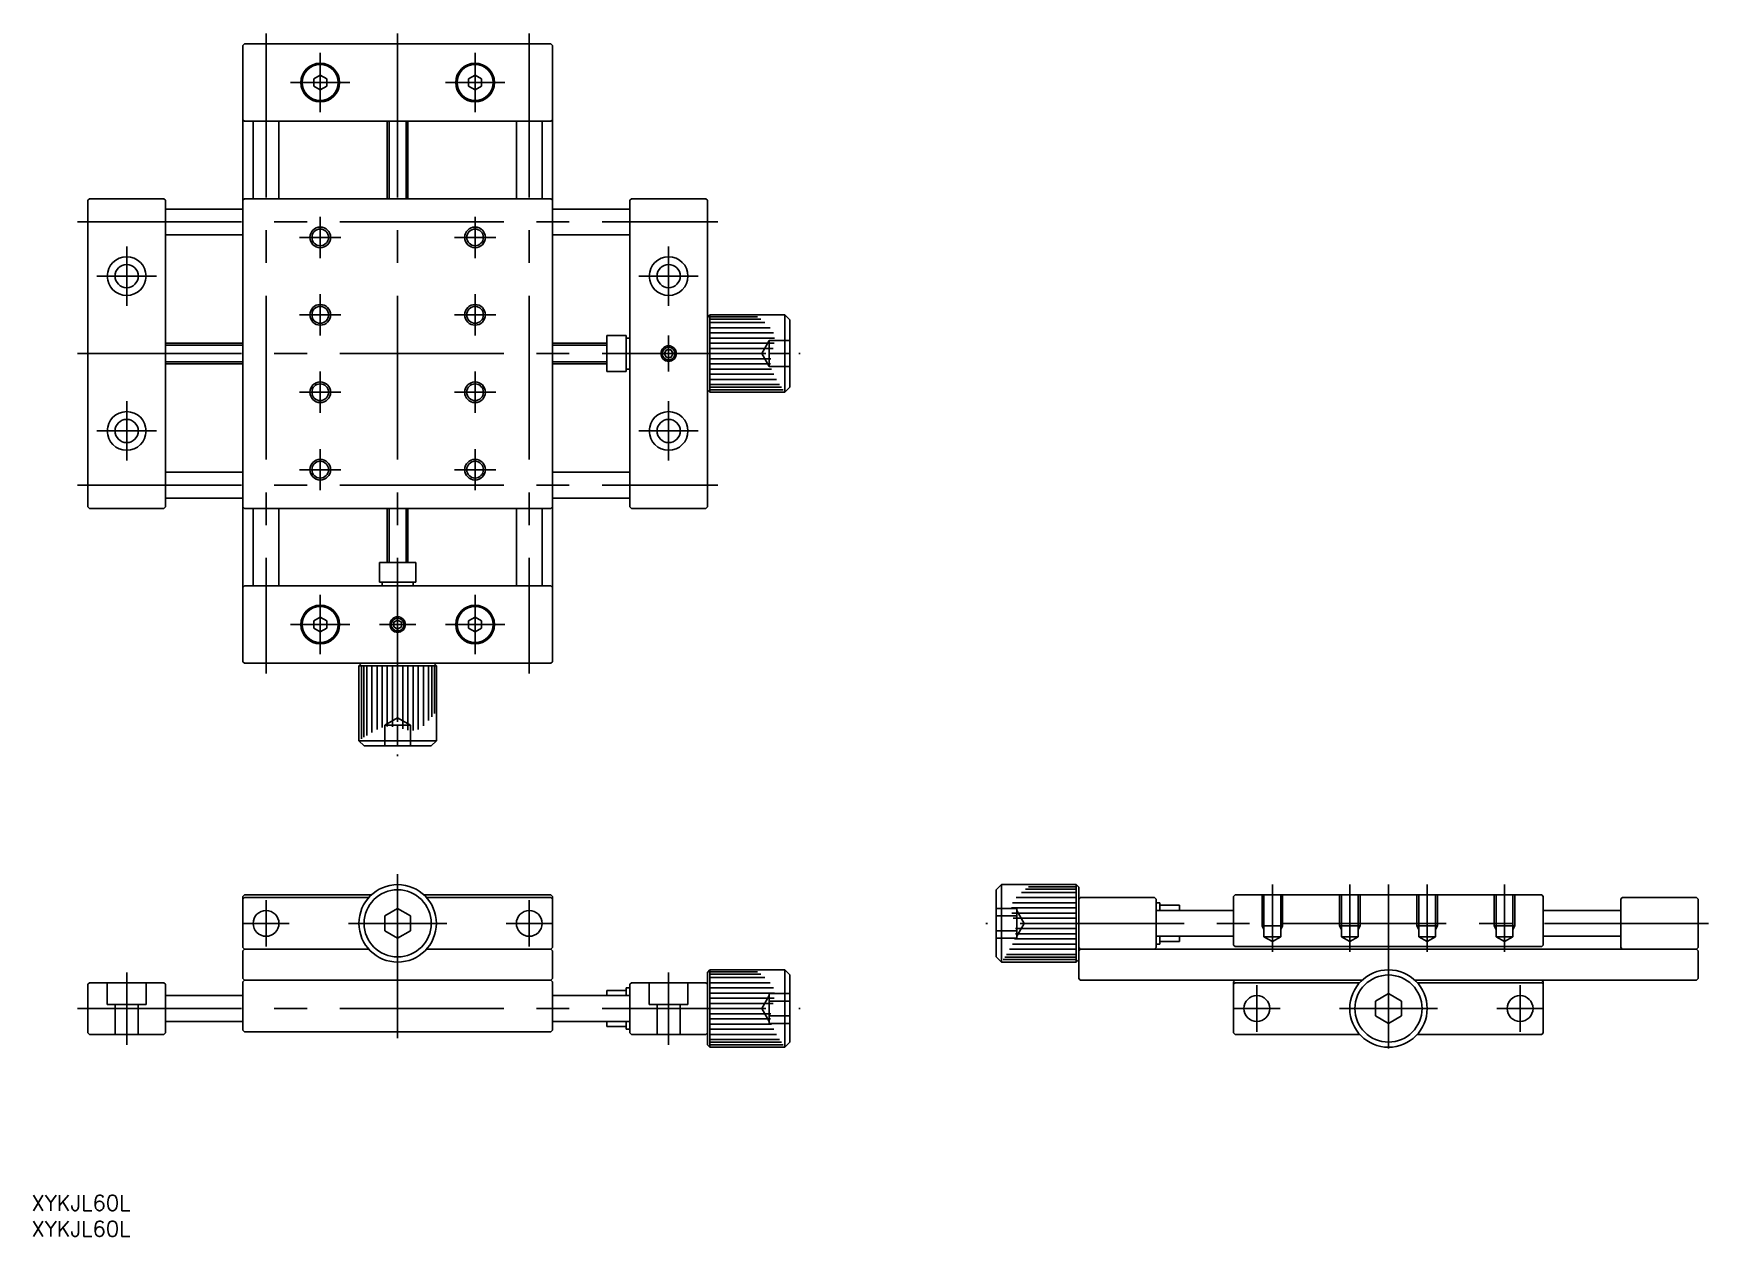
# Model space of a CAD drawing. Extents: x -71 to 254, y -61 to 172.
import ezdxf

# ---------------------------------------------------------------- set-up
doc = ezdxf.new("R2010")
doc.units = 0
doc.linetypes.add('CENTER', pattern=[50.8, 31.75, -6.35, 6.35, -6.35])
doc.linetypes.add('DASHED', pattern=[19.05, 12.7, -6.35])
doc.layers.get('0').update_dxf_attribs({"linetype": 'CONTINUOUS'})
doc.layers.add('CENTER', color=1, linetype='CONTINUOUS')
doc.styles.get("Standard").update_dxf_attribs({"font": 'txt.shx', "height": 3, "bigfont": 'bigfont.shx'})

msp = doc.modelspace()

# ---------------------------------------------------------------- linework, layer by layer
at = {"color": 7, "linetype": 'CONTINUOUS'}
for p, q in [((-29.7, 170.39), (-30, 170.09)), ((-30, 170.09), (-30, 155.69)), ((29.7, 170.39), (-29.7, 170.39)), ((29.7, 170.39), (30, 170.09)), ((30, 155.69), (30, 170.09)), ((-16.25, 163.61), (-15, 164.33)), ((-16.25, 162.17), (-16.25, 163.61)), ((-15, 164.33), (-13.75, 163.61)), ((-13.75, 163.61), (-13.75, 162.17)), ((13.75, 163.61), (15, 164.33)), ((13.75, 162.17), (13.75, 163.61)), ((15, 164.33), (16.25, 163.61)), ((16.25, 163.61), (16.25, 162.17)), ((-15, 161.45), (-16.25, 162.17)), ((-13.75, 162.17), (-15, 161.45)), ((15, 161.45), (13.75, 162.17)), ((16.25, 162.17), (15, 161.45)), ((-30, 155.69), (-30, 65.09)), ((-29.7, 155.39), (-30, 155.69)), ((-29.7, 155.39), (29.7, 155.39)), ((-28, 140.39), (-28, 155.39)), ((-23, 140.39), (-23, 155.39)), ((-2, 140.39), (-2, 155.39)), ((2, 140.39), (2, 155.39)), ((23, 140.39), (23, 155.39)), ((28, 140.39), (28, 155.39)), ((29.7, 155.39), (30, 155.69)), ((30, 65.09), (30, 155.69)), ((-59.7, 140.39), (-60, 140.09)), ((-60, 140.09), (-60, 80.69)), ((-45.3, 140.39), (-59.7, 140.39)), ((-45.3, 140.39), (-45, 140.09)), ((-45, 80.69), (-45, 140.09)), ((-29.7, 140.39), (-30, 140.09)), ((-30, 80.69), (-30, 140.09)), ((-29.7, 140.39), (29.7, 140.39)), ((29.7, 140.39), (30, 140.09)), ((30, 140.09), (30, 80.69)), ((45.3, 140.39), (45, 140.09)), ((45, 80.69), (45, 140.09)), ((45.3, 140.39), (59.7, 140.39)), ((59.7, 140.39), (60, 140.09)), ((60, 140.09), (60, 80.69)), ((-30, 138.39), (-45, 138.39)), ((45, 138.39), (30, 138.39)), ((-30, 133.39), (-45, 133.39)), ((45, 133.39), (30, 133.39)), ((60.5, 117.89), (60, 117.39)), ((60.5, 102.89), (60.5, 117.89)), ((60.5, 117.89), (75, 117.89)), ((60.5, 117.49), (69.73, 117.49)), ((60.5, 117.02), (70.35, 117.02)), ((75, 102.89), (75, 117.89)), ((76, 116.89), (75, 117.89)), ((76, 116.89), (76, 103.89)), ((40.5, 113.89), (44.3, 113.89)), ((40.5, 106.89), (40.5, 113.89)), ((44.3, 106.89), (44.3, 113.89)), ((60.5, 116.39), (71.12, 116.39)), ((60.5, 115.39), (72.14, 115.39)), ((60.5, 114.39), (72.82, 114.39)), ((-30, 112.39), (-45, 112.39)), ((40.5, 112.39), (30, 112.39)), ((44.3, 113.39), (45, 113.39)), ((52.07, 111.14), (51.63, 110.39)), ((51.63, 110.39), (52.07, 109.64)), ((52.93, 111.14), (52.07, 111.14)), ((53.37, 110.39), (52.93, 111.14)), ((52.93, 109.64), (53.37, 110.39)), ((60.5, 113.39), (73.03, 113.39)), ((60.5, 112.39), (72.94, 112.39)), ((60.5, 111.39), (72.72, 111.39)), ((-30, 108.39), (-45, 108.39)), ((30, 108.39), (40.5, 108.39)), ((44.3, 107.39), (45, 107.39)), ((52.07, 109.64), (52.93, 109.64)), ((60.5, 109.39), (72.29, 109.39)), ((60.5, 108.39), (72.26, 108.39)), ((60.5, 107.39), (72.44, 107.39)), ((40.5, 106.89), (44.3, 106.89)), ((60.5, 106.39), (72.86, 106.39)), ((60.5, 105.39), (73.4, 105.39)), ((60.5, 104.39), (74.01, 104.39)), ((60.5, 103.85), (74.35, 103.85)), ((76, 103.89), (75, 102.89)), ((60.5, 102.89), (60, 103.39)), ((60.5, 103.39), (74.66, 103.39)), ((60.5, 102.89), (75, 102.89)), ((-30, 87.39), (-45, 87.39)), ((45, 87.39), (30, 87.39)), ((-30, 82.39), (-45, 82.39)), ((45, 82.39), (30, 82.39)), ((-59.7, 80.39), (-60, 80.69)), ((-59.7, 80.39), (-45.3, 80.39)), ((-45, 80.69), (-45.3, 80.39)), ((-29.7, 80.39), (-30, 80.69)), ((29.7, 80.39), (-29.7, 80.39)), ((-28, 65.39), (-28, 80.39)), ((-23, 65.39), (-23, 80.39)), ((-2, 80.39), (-2, 69.89)), ((2, 69.89), (2, 80.39)), ((23, 65.39), (23, 80.39)), ((28, 65.39), (28, 80.39)), ((30, 80.69), (29.7, 80.39)), ((45, 80.69), (45.3, 80.39)), ((59.7, 80.39), (45.3, 80.39)), ((60, 80.69), (59.7, 80.39)), ((-3.5, 69.89), (-3.5, 66.09)), ((-3.5, 69.89), (3.5, 69.89)), ((3.5, 69.89), (3.5, 66.09)), ((-29.7, 65.39), (-30, 65.09)), ((-30, 50.69), (-30, 65.09)), ((-29.7, 65.39), (29.7, 65.39)), ((-3.5, 66.09), (3.5, 66.09)), ((-3, 66.09), (-3, 65.39)), ((3, 66.09), (3, 65.39)), ((29.7, 65.39), (30, 65.09)), ((30, 65.09), (30, 50.69)), ((-16.25, 58.61), (-15, 59.33)), ((-16.25, 57.17), (-16.25, 58.61)), ((-15, 59.33), (-13.75, 58.61)), ((-13.75, 58.61), (-13.75, 57.17)), ((0, 58.75), (-0.75, 58.32)), ((0.75, 58.32), (0, 58.75)), ((13.75, 58.61), (15, 59.33)), ((13.75, 57.17), (13.75, 58.61)), ((15, 59.33), (16.25, 58.61)), ((16.25, 58.61), (16.25, 57.17)), ((-15, 56.45), (-16.25, 57.17)), ((-13.75, 57.17), (-15, 56.45)), ((-0.75, 58.32), (-0.75, 57.46)), ((-0.75, 57.46), (0, 57.02)), ((0, 57.02), (0.75, 57.46)), ((0.75, 57.46), (0.75, 58.32)), ((15, 56.45), (13.75, 57.17)), ((16.25, 57.17), (15, 56.45)), ((-30, 50.69), (-29.7, 50.39)), ((29.7, 50.39), (-29.7, 50.39)), ((-7.5, 49.89), (-7, 50.39)), ((-7.5, 49.89), (7.5, 49.89)), ((-7.5, 49.89), (-7.5, 35.39)), ((-7, 49.89), (-7, 35.73)), ((-6.54, 49.89), (-6.54, 36.04)), ((-6, 49.89), (-6, 36.38)), ((-5, 49.89), (-5, 36.99)), ((-4, 49.89), (-4, 37.53)), ((-3, 49.89), (-3, 37.95)), ((-2, 49.89), (-2, 38.13)), ((-1, 49.89), (-1, 38.1)), ((1, 49.89), (1, 37.67)), ((2, 49.89), (2, 37.45)), ((3, 49.89), (3, 37.36)), ((4, 49.89), (4, 37.57)), ((5, 49.89), (5, 38.25)), ((6, 49.89), (6, 39.27)), ((6.64, 49.89), (6.64, 40.04)), ((7.5, 49.89), (7, 50.39)), ((7.11, 49.89), (7.11, 40.66)), ((7.5, 49.89), (7.5, 35.39)), ((30, 50.69), (29.7, 50.39)), ((-7.5, 35.39), (7.5, 35.39)), ((-6.5, 34.39), (-7.5, 35.39)), ((6.5, 34.39), (-6.5, 34.39)), ((6.5, 34.39), (7.5, 35.39)), ((115.96, 6.5), (116.96, 7.5)), ((115.96, -6.5), (115.96, 6.5)), ((116.96, 7.5), (116.96, -7.5)), ((131.46, 7.5), (116.96, 7.5)), ((131.46, 6.64), (121.61, 6.64)), ((131.46, 7.11), (122.24, 7.11)), ((131.46, 7.5), (131.96, 7)), ((131.46, 7.5), (131.46, -7.5)), ((131.96, 7), (131.96, -7)), ((-29.7, 5.5), (-30, 5.2)), ((-30, -4.7), (-30, 5.2)), ((-29.7, 5), (-30, 4.7)), ((-29.7, 5.5), (-5.1, 5.5)), ((-29.7, 5), (-5.59, 5)), ((5.1, 5.5), (29.7, 5.5)), ((5.59, 5), (29.7, 5)), ((29.7, 5.5), (30, 5.2)), ((29.7, 5), (30, 4.7)), ((30, -4.7), (30, 5.2)), ((131.46, 4), (119.14, 4)), ((131.46, 5), (119.82, 5)), ((131.46, 6), (120.84, 6)), ((132.26, 5), (131.96, 4.7)), ((131.96, -4.7), (131.96, 4.7)), ((146.66, 5), (132.26, 5)), ((146.66, 5), (146.96, 4.7)), ((146.96, -4.7), (146.96, 4.7)), ((147.66, 4), (146.96, 4)), ((147.66, 2.5), (147.66, 4)), ((151.46, 3.5), (147.66, 3.5)), ((151.46, 2.5), (151.46, 3.5)), ((161.96, 5.2), (162.26, 5.5)), ((161.96, -4.2), (161.96, 5.2)), ((221.66, 5.5), (162.26, 5.5)), ((221.96, 5.2), (221.66, 5.5)), ((221.96, 5.2), (221.96, -4.2)), ((237.26, 5), (236.96, 4.7)), ((236.96, -4.7), (236.96, 4.7)), ((251.66, 5), (237.26, 5)), ((251.96, 4.7), (251.66, 5)), ((251.96, -4.7), (251.96, 4.7)), ((0, 2.89), (-2.5, 1.44)), ((-2.5, 1.44), (-2.5, -1.44)), ((2.5, 1.44), (0, 2.89)), ((2.5, -1.44), (2.5, 1.44)), ((131.46, 3), (118.93, 3)), ((131.46, 2), (119.02, 2)), ((131.46, 1), (119.24, 1)), ((146.96, 2.5), (161.96, 2.5)), ((221.96, 2.5), (236.96, 2.5)), ((-2.5, -1.44), (0, -2.89)), ((0, -2.89), (2.5, -1.44)), ((131.46, -3), (119.52, -3)), ((131.46, -1), (119.67, -1)), ((131.46, -2), (119.7, -2)), ((146.96, -2.5), (161.96, -2.5)), ((147.66, -4), (147.66, -2.5)), ((151.46, -3.5), (151.46, -2.5)), ((221.96, -2.5), (236.96, -2.5)), ((-29.7, -5), (-30, -4.7)), ((-29.7, -5), (-30, -5.3)), ((-30, -10.7), (-30, -5.3)), ((-29.7, -5), (-5.59, -5)), ((5.59, -5), (29.7, -5)), ((29.7, -5), (30, -4.7)), ((30, -5.3), (29.7, -5)), ((30, -5.3), (30, -10.7)), ((131.46, -6), (117.95, -6)), ((131.46, -5), (118.56, -5)), ((131.46, -4), (119.1, -4)), ((131.96, -4.7), (132.26, -5)), ((132.26, -5), (131.96, -5.3)), ((131.96, -5.3), (131.96, -10.7)), ((237.26, -5), (132.26, -5)), ((132.26, -5), (146.66, -5)), ((146.96, -4.7), (146.66, -5)), ((147.66, -4), (146.96, -4)), ((151.46, -3.5), (147.66, -3.5)), ((161.96, -4.2), (162.26, -4.5)), ((221.66, -4.5), (162.26, -4.5)), ((221.96, -4.2), (221.66, -4.5)), ((236.96, -4.7), (237.26, -5)), ((251.66, -5), (237.26, -5)), ((251.96, -4.7), (251.66, -5)), ((251.96, -5.3), (251.66, -5)), ((251.96, -5.3), (251.96, -10.7)), ((60.5, -9), (60, -9.5)), ((60, -9.5), (60, -23.5)), ((60.5, -9), (60.5, -24)), ((60.5, -9), (75, -9)), ((60.5, -9.39), (69.73, -9.39)), ((75, -9), (75, -24)), ((76, -10), (75, -9)), ((115.96, -6.5), (116.96, -7.5)), ((131.46, -7.5), (116.96, -7.5)), ((131.46, -7), (117.3, -7)), ((131.46, -6.54), (117.61, -6.54)), ((131.46, -7.5), (131.96, -7)), ((-59.7, -11.5), (-60, -11.8)), ((-60, -21.2), (-60, -11.8)), ((-59.7, -11.5), (-45.3, -11.5)), ((-45.3, -11.5), (-45, -11.8)), ((-45, -21.2), (-45, -11.8)), ((-29.7, -11), (-30, -10.7)), ((-30, -11.3), (-29.7, -11)), ((-30, -11.3), (-30, -20.7)), ((29.7, -11), (-29.7, -11)), ((29.7, -11), (30, -10.7)), ((29.7, -11), (30, -11.3)), ((30, -20.7), (30, -11.3)), ((44.3, -12.5), (45, -12.5)), ((44.3, -14), (44.3, -12.5)), ((45.3, -11.5), (45, -11.8)), ((45, -21.2), (45, -11.8)), ((45.3, -11.5), (59.7, -11.5)), ((59.7, -11.5), (60, -11.8)), ((60, -21.2), (60, -11.8)), ((60.5, -9.86), (70.35, -9.86)), ((60.5, -10.5), (71.12, -10.5)), ((60.5, -11.5), (72.14, -11.5)), ((60.5, -12.5), (72.82, -12.5)), ((76, -23), (76, -10)), ((131.96, -10.7), (132.26, -11)), ((132.26, -11), (186.86, -11)), ((161.96, -11.3), (162.26, -11)), ((161.96, -21.2), (161.96, -11.3)), ((161.96, -11.8), (162.26, -11.5)), ((162.26, -11.5), (186.37, -11.5)), ((197.06, -11), (251.66, -11)), ((197.55, -11.5), (221.66, -11.5)), ((221.96, -11.3), (221.66, -11)), ((221.96, -11.8), (221.66, -11.5)), ((221.96, -21.2), (221.96, -11.3)), ((251.66, -11), (251.96, -10.7)), ((-30, -14), (-45, -14)), ((45, -14), (30, -14)), ((40.5, -13), (44.3, -13)), ((40.5, -14), (40.5, -13)), ((60.5, -13.5), (73.03, -13.5)), ((60.5, -14.5), (72.94, -14.5)), ((60.5, -15.5), (72.72, -15.5)), ((191.96, -13.61), (189.46, -15.06)), ((189.46, -15.06), (189.46, -17.94)), ((194.46, -15.06), (191.96, -13.61)), ((194.46, -17.94), (194.46, -15.06)), ((-30, -19), (-45, -19)), ((45, -19), (30, -19)), ((40.5, -20), (40.5, -19)), ((44.3, -20.5), (44.3, -19)), ((60.5, -17.5), (72.29, -17.5)), ((60.5, -18.5), (72.26, -18.5)), ((189.46, -17.94), (191.96, -19.39)), ((191.96, -19.39), (194.46, -17.94)), ((-60, -21.2), (-59.7, -21.5)), ((-59.7, -21.5), (-45.3, -21.5)), ((-45, -21.2), (-45.3, -21.5)), ((-30, -20.7), (-29.7, -21)), ((-29.7, -21), (29.7, -21)), ((30, -20.7), (29.7, -21)), ((40.5, -20), (44.3, -20)), ((44.3, -20.5), (45, -20.5)), ((45.3, -21.5), (45, -21.2)), ((45.3, -21.5), (59.7, -21.5)), ((60, -21.2), (59.7, -21.5)), ((60.5, -19.5), (72.44, -19.5)), ((60.5, -20.5), (72.86, -20.5)), ((60.5, -21.5), (73.4, -21.5)), ((60.5, -22.5), (74.01, -22.5)), ((161.96, -21.2), (162.26, -21.5)), ((162.26, -21.5), (186.37, -21.5)), ((197.55, -21.5), (221.66, -21.5)), ((221.96, -21.2), (221.66, -21.5)), ((60.5, -24), (60, -23.5)), ((60.5, -23.04), (74.35, -23.04)), ((60.5, -23.5), (74.66, -23.5)), ((60.5, -24), (75, -24)), ((76, -23), (75, -24))]:
    msp.add_line(p, q, dxfattribs=at)
at = {"color": 3, "linetype": 'CONTINUOUS'}
for p, q in [((-1.62, 140.39), (-1.62, 155.39)), ((1.62, 140.39), (1.62, 155.39)), ((-30, 112.01), (-45, 112.01)), ((40.5, 112.01), (30, 112.01)), ((-30, 108.77), (-45, 108.77)), ((40.5, 108.77), (30, 108.77)), ((-1.62, 69.89), (-1.62, 80.39)), ((1.62, 69.89), (1.62, 80.39))]:
    msp.add_line(p, q, dxfattribs=at)
at = {"color": 3, "linetype": 'DASHED'}
for p, q in [((72, 112.89), (70.56, 110.39)), ((72, 107.89), (70.56, 110.39)), ((72, 107.89), (72, 112.89)), ((72, 112.89), (76, 112.89)), ((76, 110.39), (72, 110.39)), ((76, 107.89), (72, 107.89)), ((-2.5, 38.39), (0, 39.83)), ((2.5, 38.39), (0, 39.83)), ((-2.5, 38.39), (2.5, 38.39)), ((-2.5, 34.39), (-2.5, 38.39)), ((0, 38.39), (0, 34.39)), ((2.5, 38.39), (2.5, 34.39)), ((167.46, 5.5), (167.46, -0.5)), ((167.84, 5.5), (167.84, -2.6)), ((171.08, 5.5), (171.08, -2.6)), ((171.46, 5.5), (171.46, -0.5)), ((182.46, 5.5), (182.46, -0.5)), ((182.84, 5.5), (182.84, -2.6)), ((186.08, 5.5), (186.08, -2.6)), ((186.46, 5.5), (186.46, -0.5)), ((197.46, 5.5), (197.46, -0.5)), ((197.84, 5.5), (197.84, -2.6)), ((201.08, 5.5), (201.08, -2.6)), ((201.46, 5.5), (201.46, -0.5)), ((212.46, 5.5), (212.46, -0.5)), ((212.84, 5.5), (212.84, -2.6)), ((216.08, 5.5), (216.08, -2.6)), ((216.46, 5.5), (216.46, -0.5)), ((115.96, 2.89), (119.96, 2.89)), ((115.96, 1.44), (119.96, 1.44)), ((119.96, 2.89), (119.96, -2.89)), ((119.96, 2.5), (121.4, 0)), ((115.96, -1.44), (119.96, -1.44)), ((115.96, -2.89), (119.96, -2.89)), ((119.96, -2.5), (121.4, 0)), ((171.46, -0.5), (167.46, -0.5)), ((167.46, -0.5), (167.84, -1.16)), ((171.08, -2.6), (167.84, -2.6)), ((167.84, -2.6), (169.46, -3.54)), ((171.08, -2.6), (169.46, -3.54)), ((171.46, -0.5), (171.08, -1.16)), ((186.46, -0.5), (182.46, -0.5)), ((182.46, -0.5), (182.84, -1.16)), ((186.08, -2.6), (182.84, -2.6)), ((182.84, -2.6), (184.46, -3.54)), ((186.08, -2.6), (184.46, -3.54)), ((186.46, -0.5), (186.08, -1.16)), ((201.46, -0.5), (197.46, -0.5)), ((197.46, -0.5), (197.84, -1.16)), ((201.08, -2.6), (197.84, -2.6)), ((197.84, -2.6), (199.46, -3.54)), ((201.08, -2.6), (199.46, -3.54)), ((201.46, -0.5), (201.08, -1.16)), ((216.46, -0.5), (212.46, -0.5)), ((212.46, -0.5), (212.84, -1.16)), ((216.08, -2.6), (212.84, -2.6)), ((212.84, -2.6), (214.46, -3.54)), ((216.08, -2.6), (214.46, -3.54)), ((216.46, -0.5), (216.08, -1.16)), ((-56.25, -11.5), (-56.25, -15.7)), ((-48.75, -11.5), (-48.75, -15.7)), ((48.75, -11.5), (48.75, -15.7)), ((56.25, -11.5), (56.25, -15.7)), ((-48.75, -15.7), (-56.25, -15.7)), ((-54.75, -15.7), (-54.75, -21.5)), ((-50.25, -15.7), (-50.25, -21.5)), ((48.75, -15.7), (56.25, -15.7)), ((50.25, -15.7), (50.25, -21.5)), ((54.75, -15.7), (54.75, -21.5)), ((72, -14), (70.56, -16.5)), ((72, -13.61), (72, -19.39)), ((76, -13.61), (72, -13.61)), ((76, -15.06), (72, -15.06)), ((72, -19), (70.56, -16.5)), ((76, -17.94), (72, -17.94)), ((76, -19.39), (72, -19.39))]:
    msp.add_line(p, q, dxfattribs=at)
at = {"color": 7, "linetype": 'CONTINUOUS'}
for centre, radius in [((-15, 162.89), 3.75), ((-15, 162.89), 3.5), ((15, 162.89), 3.75), ((15, 162.89), 3.5), ((-15, 132.89), 1.62), ((15, 132.89), 1.62), ((-52.5, 125.39), 3.75), ((-52.5, 125.39), 2.25), ((52.5, 125.39), 3.75), ((52.5, 125.39), 2.25), ((-15, 117.89), 1.62), ((15, 117.89), 1.62), ((52.5, 110.39), 1.23), ((-15, 102.89), 1.62), ((15, 102.89), 1.62), ((-52.5, 95.39), 3.75), ((-52.5, 95.39), 2.25), ((52.5, 95.39), 3.75), ((52.5, 95.39), 2.25), ((-15, 87.89), 1.62), ((15, 87.89), 1.62), ((-15, 57.89), 3.75), ((-15, 57.89), 3.5), ((0, 57.89), 1.23), ((15, 57.89), 3.75), ((15, 57.89), 3.5), ((0, 0), 7.5), ((0, 0), 6.5), ((-25.5, 0), 2.5), ((25.5, 0), 2.5), ((191.96, -16.5), 7.5), ((191.96, -16.5), 6.5), ((166.46, -16.5), 2.5), ((217.46, -16.5), 2.5)]:
    msp.add_circle(centre, radius, dxfattribs=at)
at = {"color": 3, "linetype": 'CONTINUOUS'}
for centre, radius in [((-15, 132.89), 2), ((15, 132.89), 2), ((-15, 117.89), 2), ((15, 117.89), 2), ((52.5, 110.39), 1.5), ((-15, 102.89), 2), ((15, 102.89), 2), ((-15, 87.89), 2), ((15, 87.89), 2), ((0, 57.89), 1.5)]:
    msp.add_circle(centre, radius, dxfattribs=at)
at = {"layer": 'CENTER', "color": 1, "linetype": 'CENTER'}
for p, q in [((-25.5, 172.39), (-25.5, 48.39)), ((0, 172.39), (0, 32.39)), ((25.5, 172.39), (25.5, 48.39)), ((-15, 157.14), (-15, 168.64)), ((15, 157.14), (15, 168.64)), ((-9.25, 162.89), (-20.75, 162.89)), ((20.75, 162.89), (9.25, 162.89)), ((-15, 136.89), (-15, 128.89)), ((15, 136.89), (15, 128.89)), ((-62, 135.89), (62, 135.89)), ((-52.5, 131.14), (-52.5, 119.64)), ((-11, 132.89), (-19, 132.89)), ((19, 132.89), (11, 132.89)), ((52.5, 131.14), (52.5, 119.64)), ((-46.75, 125.39), (-58.25, 125.39)), ((46.75, 125.39), (58.25, 125.39)), ((-15, 121.89), (-15, 113.89)), ((15, 121.89), (15, 113.89)), ((-11, 117.89), (-19, 117.89)), ((19, 117.89), (11, 117.89)), ((52.5, 113.89), (52.5, 106.89)), ((-62, 110.39), (78, 110.39)), ((48.35, 110.39), (56.65, 110.39)), ((-15, 106.89), (-15, 98.89)), ((15, 106.89), (15, 98.89)), ((-52.5, 101.14), (-52.5, 89.64)), ((-11, 102.89), (-19, 102.89)), ((19, 102.89), (11, 102.89)), ((52.5, 101.14), (52.5, 89.64)), ((-46.75, 95.39), (-58.25, 95.39)), ((46.75, 95.39), (58.25, 95.39)), ((-15, 91.89), (-15, 83.89)), ((15, 91.89), (15, 83.89)), ((-11, 87.89), (-19, 87.89)), ((19, 87.89), (11, 87.89)), ((-62, 84.89), (62, 84.89)), ((-15, 63.64), (-15, 52.14)), ((0, 62.04), (0, 53.74)), ((15, 63.64), (15, 52.14)), ((-9.25, 57.89), (-20.75, 57.89)), ((3.5, 57.89), (-3.5, 57.89)), ((20.75, 57.89), (9.25, 57.89)), ((0, 9.5), (0, -23)), ((169.46, 7.5), (169.46, -5.54)), ((184.46, 7.5), (184.46, -5.54)), ((191.96, 7.5), (191.96, -26)), ((199.46, 7.5), (199.46, -5.54)), ((214.46, 7.5), (214.46, -5.54)), ((-25.5, -4.5), (-25.5, 4.5)), ((25.5, 4.5), (25.5, -4.5)), ((-21, 0), (-30, 0)), ((9.5, 0), (-9.5, 0)), ((30, 0), (21, 0)), ((253.96, 0), (113.96, 0)), ((-52.5, -9.5), (-52.5, -23.5)), ((52.5, -9.5), (52.5, -23.5)), ((166.46, -21), (166.46, -12)), ((217.46, -12), (217.46, -21)), ((-62, -16.5), (78, -16.5)), ((170.96, -16.5), (161.96, -16.5)), ((201.46, -16.5), (182.46, -16.5)), ((221.96, -16.5), (212.96, -16.5))]:
    msp.add_line(p, q, dxfattribs=at)

# ---------------------------------------------------------------- texts
at = {"color": 7, "linetype": 'CONTINUOUS'}
for p in [(-70.94, -55.66), (-70.94, -60.66)]:
    msp.add_text('XYKJL60L', height=3, dxfattribs=at).set_placement(p)

doc.saveas('drawing.dxf')
